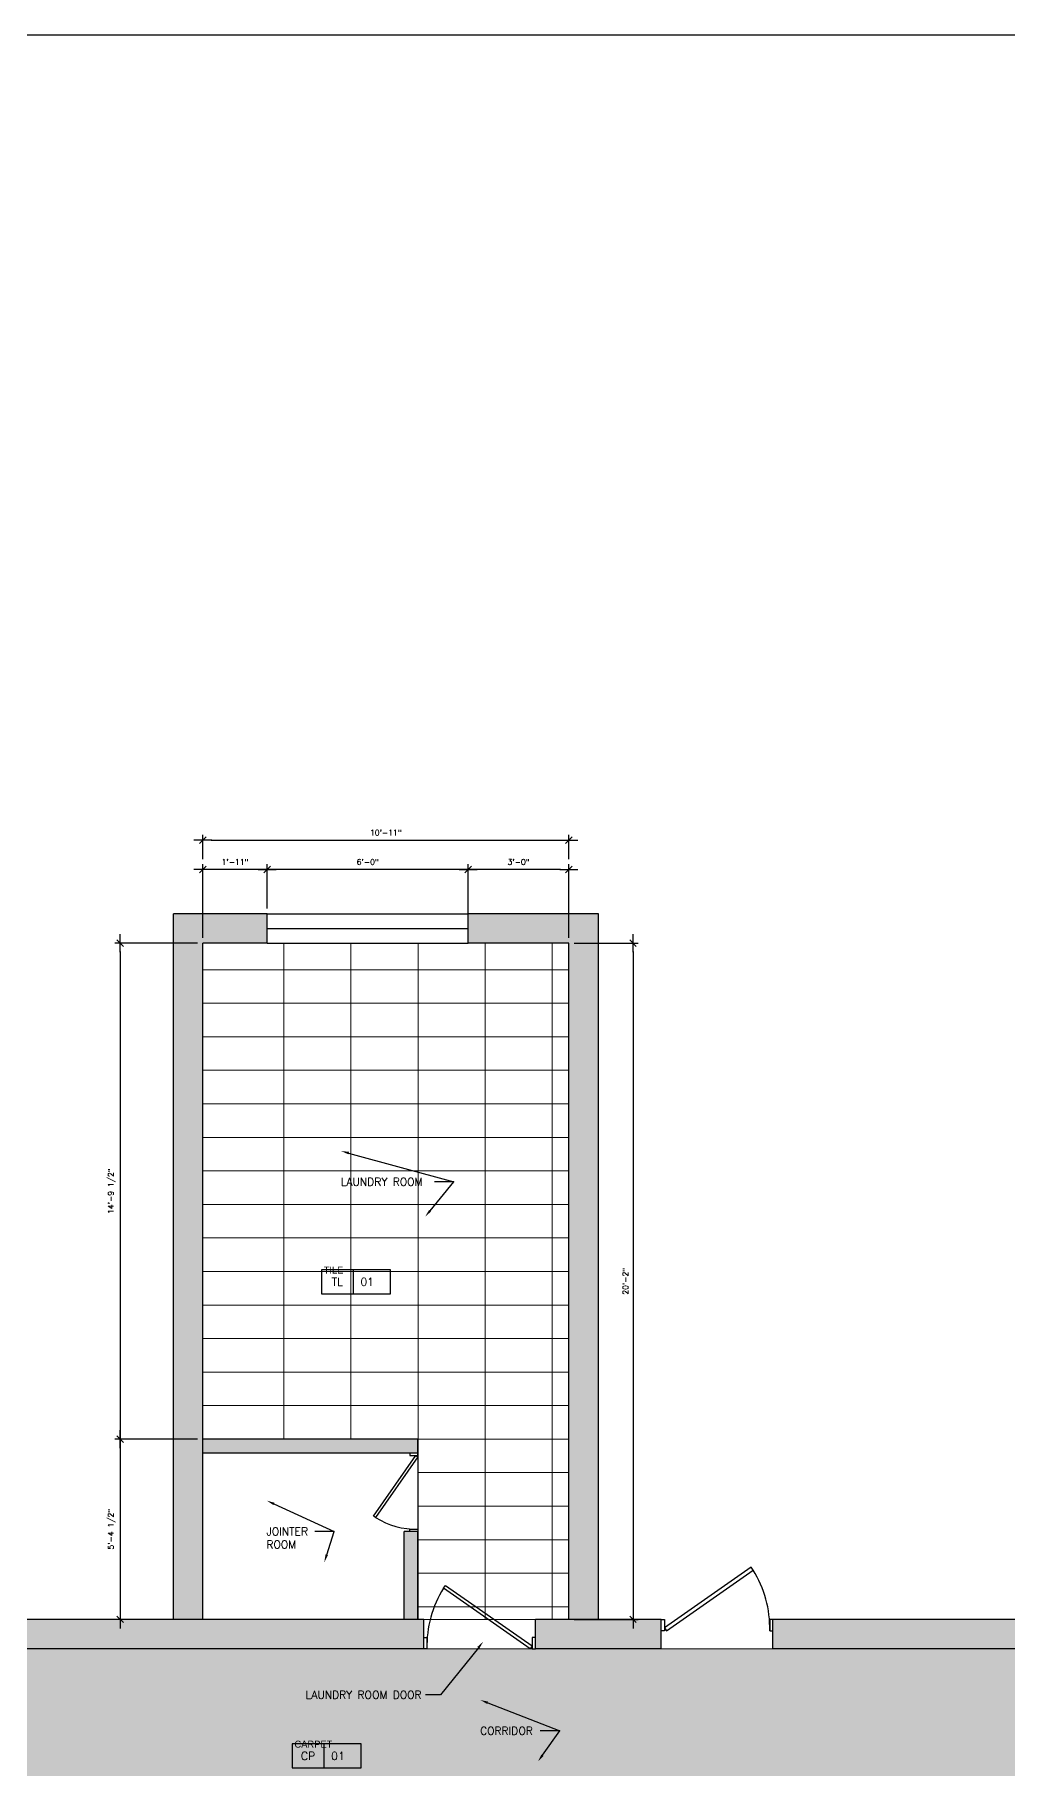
# Model space of a CAD drawing. Header units: inches. Extents: x -11160 to 9368, y -3485 to 2663.
# Drawn here: x -246 to 102, y -1865 to -1245 of the extents above; entities that cross this region are included whole.
import ezdxf
from ezdxf import colors
from ezdxf.entities.mleader import LeaderData, LeaderLine
from ezdxf.enums import TextEntityAlignment as Align
from ezdxf.math import Vec2, Vec3

# ---------------------------------------------------------------- set-up
doc = ezdxf.new("R2018")
doc.units = ezdxf.units.IN
doc.header["$MEASUREMENT"] = 0
doc.linetypes.add('CENTER', pattern=[2, 1.25, -0.25, 0.25, -0.25])
for name, color, linetype in [('A-WALL', 4, 'Continuous'), ('A-WINDOW', 1, 'Continuous'), ('SM-A-NOTE', 2, 'Continuous'), ('SM-COM-GRID', 8, 'CENTER'), ('SM-FF-IDEN', 2, 'Continuous'), ('SM-RCP-TEXT', 2, 'Continuous'), ('YP-DOOR', 1, 'Continuous')]:
    doc.layers.add(name, color=color, linetype=linetype)
doc.layers.add('D-D FLOOR', color=2, linetype='Continuous', lineweight=9)
doc.styles.add('SM-LEADER-00', font='romans.shx')
doc.styles.add('SMI-24', font='romans.shx', dxfattribs={"height": 2})
doc.styles.add('SMM-1', font='romans.shx', dxfattribs={"height": 2})
doc.dimstyles.new('SMI-24', dxfattribs={"dimscale": 24, "dimtxt": 2, "dimasz": 0.125, "dimexe": 0.078125, "dimexo": 0.078125, "dimgap": 0.0625, "dimtad": 1, "dimdec": 3, "dimrnd": 0.25, "dimzin": 3, "dimdsep": 46, "dimlunit": 4, "dimtxsty": 'SMI-24', "dimblk": 'SMI-thick', "dimcen": 0.09375, "dimclrd": 1, "dimclre": 1, "dimclrt": 2, "dimadec": 0, "dimazin": 0, "dimtfac": 0.09375, "dimtdec": 3, "dimtmove": 2, "dimatfit": 3, "dimfxl": 0.078125, "dimfrac": 2, "dimtolj": 1, "dimtzin": 3, "dimarcsym": 0})

# ---------------------------------------------------------------- blocks, each defined once
blk = doc.blocks.new('SMI-thick')
at = {"color": 0, "linetype": 'Continuous'}
blk.add_line((-1.08, 0), (1.08, 0), dxfattribs=at)
at = {"color": 4, "linetype": 'Continuous'}
blk.add_line((0.39, 0.39), (-0.39, -0.39), dxfattribs=at)
blk = doc.blocks.new('*D361')
at = {"layer": 'A-WALL', "color": 1, "lineweight": -2, "transparency": 16777216}
for p, q in [((-53.12, -1569.87), (-30.15, -1569.87)), ((-32.02, -1572.87), (-32.02, -1808.87)), ((-53.12, -1811.87), (-30.15, -1811.87))]:
    blk.add_line(p, q, dxfattribs=at)
at = {"layer": 'Defpoints', "color": 0, "transparency": 16777216}
for p in [(-55, -1569.87), (-55, -1811.87), (-32.02, -1811.87)]:
    blk.add_point(p, dxfattribs=at)
at = {"layer": 'A-WALL', "color": 1, "lineweight": -2, "transparency": 16777216, "xscale": 3, "yscale": 3, "zscale": 3}
for p, rotation in [((-32.02, -1569.87), 90), ((-32.02, -1811.87), 270)]:
    blk.add_blockref('SMI-thick', p, dxfattribs=dict(at, rotation=rotation))
at = {"layer": 'A-WALL', "color": 2, "transparency": 16777216, "insert": (-34.71, -1690.87), "char_height": 2, "attachment_point": 5, "rotation": 90, "style": 'SMI-24'}
blk.add_mtext('\\A1;20\'-2"', dxfattribs=at)
blk = doc.blocks.new('*D362')
at = {"layer": 'A-WALL', "color": 1, "lineweight": -2, "transparency": 16777216}
for p, q in [((-91, -1568), (-91, -1541.6)), ((-58, -1543.48), (-88, -1543.48)), ((-55, -1568), (-55, -1541.6))]:
    blk.add_line(p, q, dxfattribs=at)
at = {"layer": 'Defpoints', "color": 0, "transparency": 16777216}
for p in [(-91, -1543.48), (-91, -1569.87), (-55, -1569.87)]:
    blk.add_point(p, dxfattribs=at)
at = {"layer": 'A-WALL', "color": 1, "lineweight": -2, "transparency": 16777216, "xscale": 3, "yscale": 3, "zscale": 3, "rotation": 180}
blk.add_blockref('SMI-thick', (-91, -1543.48), dxfattribs=at)
at = {"layer": 'A-WALL', "color": 1, "lineweight": -2, "transparency": 16777216, "xscale": 3, "yscale": 3, "zscale": 3}
blk.add_blockref('SMI-thick', (-55, -1543.48), dxfattribs=at)
at = {"layer": 'A-WALL', "color": 2, "transparency": 16777216, "insert": (-73, -1540.79), "char_height": 2, "attachment_point": 5, "style": 'SMI-24'}
blk.add_mtext('\\A1;3\'-0"', dxfattribs=at)
blk = doc.blocks.new('*D363')
at = {"layer": 'A-WALL', "color": 1, "lineweight": -2, "transparency": 16777216}
for p, q in [((-163, -1557.44), (-163, -1541.6)), ((-94, -1543.48), (-160, -1543.48)), ((-91, -1568), (-91, -1541.6))]:
    blk.add_line(p, q, dxfattribs=at)
at = {"layer": 'Defpoints', "color": 0, "transparency": 16777216}
for p in [(-163, -1543.48), (-163, -1559.31), (-91, -1569.87)]:
    blk.add_point(p, dxfattribs=at)
at = {"layer": 'A-WALL', "color": 1, "lineweight": -2, "transparency": 16777216, "xscale": 3, "yscale": 3, "zscale": 3, "rotation": 180}
blk.add_blockref('SMI-thick', (-163, -1543.48), dxfattribs=at)
at = {"layer": 'A-WALL', "color": 1, "lineweight": -2, "transparency": 16777216, "xscale": 3, "yscale": 3, "zscale": 3}
blk.add_blockref('SMI-thick', (-91, -1543.48), dxfattribs=at)
at = {"layer": 'A-WALL', "color": 2, "transparency": 16777216, "insert": (-127, -1540.79), "char_height": 2, "attachment_point": 5, "style": 'SMI-24'}
blk.add_mtext('\\A1;6\'-0"', dxfattribs=at)
blk = doc.blocks.new('*D364')
at = {"layer": 'A-WALL', "color": 1, "lineweight": -2, "transparency": 16777216}
for p, q in [((-186, -1568), (-186, -1541.6)), ((-166, -1543.48), (-183, -1543.48)), ((-163, -1557.44), (-163, -1541.6))]:
    blk.add_line(p, q, dxfattribs=at)
at = {"layer": 'Defpoints', "color": 0, "transparency": 16777216}
for p in [(-186, -1543.48), (-163, -1559.31), (-186, -1569.87)]:
    blk.add_point(p, dxfattribs=at)
at = {"layer": 'A-WALL', "color": 1, "lineweight": -2, "transparency": 16777216, "xscale": 3, "yscale": 3, "zscale": 3, "rotation": 180}
blk.add_blockref('SMI-thick', (-186, -1543.48), dxfattribs=at)
at = {"layer": 'A-WALL', "color": 1, "lineweight": -2, "transparency": 16777216, "xscale": 3, "yscale": 3, "zscale": 3}
blk.add_blockref('SMI-thick', (-163, -1543.48), dxfattribs=at)
at = {"layer": 'A-WALL', "color": 2, "transparency": 16777216, "insert": (-174.5, -1540.79), "char_height": 2, "attachment_point": 5, "style": 'SMI-24'}
blk.add_mtext('\\A1;1\'-11"', dxfattribs=at)
blk = doc.blocks.new('*D365')
at = {"layer": 'A-WALL', "color": 1, "lineweight": -2, "transparency": 16777216}
for p, q in [((-186, -1539.73), (-186, -1531.11)), ((-55, -1539.73), (-55, -1531.11)), ((-183, -1532.98), (-58, -1532.98))]:
    blk.add_line(p, q, dxfattribs=at)
at = {"layer": 'Defpoints', "color": 0, "transparency": 16777216}
for p in [(-55, -1532.98), (-186, -1541.6), (-55, -1541.6)]:
    blk.add_point(p, dxfattribs=at)
at = {"layer": 'A-WALL', "color": 1, "lineweight": -2, "transparency": 16777216, "xscale": 3, "yscale": 3, "zscale": 3, "rotation": 180}
blk.add_blockref('SMI-thick', (-186, -1532.98), dxfattribs=at)
at = {"layer": 'A-WALL', "color": 1, "lineweight": -2, "transparency": 16777216, "xscale": 3, "yscale": 3, "zscale": 3}
blk.add_blockref('SMI-thick', (-55, -1532.98), dxfattribs=at)
at = {"layer": 'A-WALL', "color": 2, "transparency": 16777216, "insert": (-120.5, -1530.29), "char_height": 2, "attachment_point": 5, "style": 'SMI-24'}
blk.add_mtext('\\A1;10\'-11"', dxfattribs=at)
blk = doc.blocks.new('*D366')
at = {"layer": 'A-WALL', "color": 1, "lineweight": -2, "transparency": 16777216}
for p, q in [((-187.87, -1569.87), (-217.46, -1569.87)), ((-215.59, -1572.87), (-215.59, -1744.37)), ((-187.87, -1747.37), (-217.46, -1747.37))]:
    blk.add_line(p, q, dxfattribs=at)
at = {"layer": 'Defpoints', "color": 0, "transparency": 16777216}
for p in [(-186, -1569.87), (-215.59, -1747.37), (-186, -1747.37)]:
    blk.add_point(p, dxfattribs=at)
at = {"layer": 'A-WALL', "color": 1, "lineweight": -2, "transparency": 16777216, "xscale": 3, "yscale": 3, "zscale": 3}
for p, rotation in [((-215.59, -1569.87), 90), ((-215.59, -1747.37), 270)]:
    blk.add_blockref('SMI-thick', p, dxfattribs=dict(at, rotation=rotation))
at = {"layer": 'A-WALL', "color": 2, "transparency": 16777216, "insert": (-218.61, -1658.62), "char_height": 2, "attachment_point": 5, "rotation": 90, "style": 'SMI-24'}
blk.add_mtext('\\A1;14\'-9 1/2"', dxfattribs=at)
blk = doc.blocks.new('*D367')
at = {"layer": 'A-WALL', "color": 1, "lineweight": -2, "transparency": 16777216}
for p, q in [((-187.87, -1747.37), (-217.46, -1747.37)), ((-215.59, -1750.37), (-215.59, -1808.87)), ((-198.44, -1811.87), (-217.46, -1811.87))]:
    blk.add_line(p, q, dxfattribs=at)
at = {"layer": 'Defpoints', "color": 0, "transparency": 16777216}
for p in [(-186, -1747.37), (-215.59, -1811.87), (-196.56, -1811.87)]:
    blk.add_point(p, dxfattribs=at)
at = {"layer": 'A-WALL', "color": 1, "lineweight": -2, "transparency": 16777216, "xscale": 3, "yscale": 3, "zscale": 3}
for p, rotation in [((-215.59, -1747.37), 90), ((-215.59, -1811.87), 270)]:
    blk.add_blockref('SMI-thick', p, dxfattribs=dict(at, rotation=rotation))
at = {"layer": 'A-WALL', "color": 2, "transparency": 16777216, "insert": (-218.61, -1779.62), "char_height": 2, "attachment_point": 5, "rotation": 90, "style": 'SMI-24'}
blk.add_mtext('\\A1;5\'-4 1/2"', dxfattribs=at)
blk = doc.blocks.new('*U374')
at = {"color": 1}
blk.add_line((7.93, 3.02), (7.93, -2.98), dxfattribs=at)
at = {"color": 0}
blk.add_lwpolyline([(0, -2.98), (17.23, -2.98), (17.23, 3.02), (0, 3.02)], close=True, dxfattribs=at)
at = {"color": 2, "lineweight": 30, "flags": 104}
blk.add_attdef('NAME', text='', height=2, dxfattribs=at).set_placement((0.57, 3.83), align=Align.BOTTOM_LEFT)
at = {"color": 2, "style": 'SMM-1'}
blk.add_attdef('TYP', text='', height=2, dxfattribs=at).set_placement((3.96, 0.02), align=Align.MIDDLE_CENTER)
blk.add_attdef('XXX', text='', height=2, dxfattribs=at).set_placement((9.73, 0.02), align=Align.MIDDLE_LEFT)
blk = doc.blocks.new('*U325')
at = {"color": 1}
blk.add_line((7.93, 3.02), (7.93, -2.98), dxfattribs=at)
at = {"color": 0}
blk.add_lwpolyline([(0, -2.98), (17.23, -2.98), (17.23, 3.02), (0, 3.02)], close=True, dxfattribs=at)
at = {"color": 2, "lineweight": 30, "flags": 104}
blk.add_attdef('NAME', text='', height=2, dxfattribs=at).set_placement((0.57, 3.83), align=Align.BOTTOM_LEFT)
at = {"color": 2, "style": 'SMM-1'}
blk.add_attdef('TYP', text='', height=2, dxfattribs=at).set_placement((3.96, 0.02), align=Align.MIDDLE_CENTER)
blk.add_attdef('XXX', text='', height=2, dxfattribs=at).set_placement((9.73, 0.02), align=Align.MIDDLE_LEFT)

msp = doc.modelspace()

# ---------------------------------------------------------------- hatches: boundary and pattern name
at = {"layer": 'D-D FLOOR'}
h = msp.add_hatch(dxfattribs=at)
h.set_pattern_fill('ANSI31', color=256, scale=192, angle=45)
h.set_pattern_definition([(90, (-109, -1747.543), (-24, 0), [])])
h.paths.add_polyline_path([(-108.99981, -1747.37117), (-108.99981, -1811.87117), (-54.89333, -1811.87117), (-55.08785, -1569.87117), (-102.0781, -1569.87117), (-101.99006, -1569.7959), (-180.49981, -1569.94645), (-180.42171, -1747.37117)])
h = msp.add_hatch(dxfattribs=at)
h.set_pattern_fill('ANSI31', color=256, scale=96, angle=315)
h.set_pattern_definition([(0, (-109, -1747.371), (3e-15, 12), [])])
h.paths.add_polyline_path([(-185.99981, -1569.87117), (-54.99981, -1569.87117), (-54.99981, -1811.87117), (-108.99981, -1811.87117), (-108.99981, -1747.37117), (-185.99981, -1747.37117)])
h = msp.add_hatch(dxfattribs=at)
h.set_pattern_fill('GEOL4', color=8, scale=20, pattern_type=2)
h.set_pattern_definition([(0, (0, 2), (10, 4), [8, -12]), (90, (2, 0), (-10, 4), [2, -8, 2, -4]), (90, (6, 2), (-10, 4), [2, -4, 2, -8]), (90, (0.6, 1.1), (-2.5, 10), [0, -1.8, 0, -2.2, 0, -2]), (90, (1.8, 0.9), (-2.5, 10), [0, -1.8, 0, -1.8, 0, -2.4])])
h.paths.add_polyline_path([(509.06126, -1822.43224), (-663.93873, -1822.43224), (-663.93873, -1881.43224), (509.06126, -1881.43224)])
at = {"layer": 'SM-COM-GRID'}
h = msp.add_hatch(dxfattribs=at)
h.set_pattern_fill('ANSI31', color=256)
h.paths.add_polyline_path([(521.74662, -1653.87117), (596.74662, -1653.87117), (596.74662, -1643.3101), (511.18555, -1643.3101), (511.18555, -1811.87117), (463.06126, -1811.87117), (463.06126, -1815.97374), (463.06126, -1822.43224), (509.06126, -1822.43224), (521.74662, -1822.43224)])
h.paths.add_polyline_path([(701.58013, -1643.3101), (636.74662, -1643.3101), (636.74662, -1647.41268), (636.74662, -1653.87117), (701.58013, -1653.87117)])
h.paths.add_polyline_path([(752.59653, -1643.3101), (701.58013, -1643.3101), (701.58013, -1653.87117), (752.59653, -1653.87117)])
h.paths.add_polyline_path([(815.24662, -1631.87117), (775.24662, -1631.87117), (775.24662, -1621.08522), (764.74662, -1621.08522), (764.74662, -1643.3101), (752.59653, -1643.3101), (752.59653, -1653.87117), (761.74662, -1653.87117), (761.74662, -1655.87117), (775.24662, -1655.87117), (775.24662, -1653.87117), (815.24662, -1653.87117)])
h.paths.add_polyline_path([(799.24662, -1758.87117), (761.74662, -1758.87117), (761.74662, -1761.93399), (788.74662, -1761.93399), (788.74662, -1811.87117), (701.4761, -1811.87117), (701.4761, -1812.41768), (680.01714, -1812.41768), (680.01714, -1811.87117), (616.74662, -1811.87117), (616.74662, -1857.43224), (627.30769, -1857.43224), (627.30769, -1822.43224), (799.24662, -1822.43224)])
h.paths.add_polyline_path([(627.30769, -1897.43224), (623.20512, -1897.43224), (616.74662, -1897.43224), (616.74662, -2001.43224), (616.74662, -2137.61759), (627.30769, -2137.61759)])
h.paths.add_polyline_path([(569.24662, -1881.43224), (521.74662, -1881.43224), (521.74662, -1886.43224), (564.24662, -1886.43224), (564.24662, -1897.93224), (569.24662, -1897.93224)])
h.paths.add_polyline_path([(569.24662, -1925.43224), (566.4261, -1925.43224), (564.24662, -1925.43224), (564.24662, -1983.8768), (569.24662, -1980.88755)])
h.paths.add_polyline_path([(569.24662, -1980.88755), (564.24662, -1983.8768), (564.24662, -2001.43224), (569.24662, -2001.43224)])
h.paths.add_polyline_path([(423.06126, -1811.87117), (18.06126, -1811.87117), (18.06126, -1815.97374), (18.06126, -1822.43224), (423.06126, -1822.43224)])
h.paths.add_polyline_path([(-21.93874, -1811.87117), (-66.93874, -1811.87117), (-66.93874, -1822.43224), (-21.93874, -1822.43224)])
h.paths.add_polyline_path([(-185.99981, -1569.87117), (-162.99981, -1569.87117), (-162.99981, -1559.3101), (-196.56087, -1559.3101), (-196.56087, -1811.87117), (-185.99981, -1811.87117)])
h.paths.add_polyline_path([(-108.99981, -1747.37117), (-185.99981, -1747.37117), (-185.99981, -1752.37117), (-108.99981, -1752.37117)])
h.paths.add_polyline_path([(-108.99981, -1780.37117), (-111.87161, -1780.37117), (-113.99981, -1780.37117), (-113.99981, -1811.87117), (-108.99981, -1811.87117)])
h.paths.add_polyline_path([(-44.43874, -1559.3101), (-90.99981, -1559.3101), (-90.99981, -1569.87117), (-54.99981, -1569.87117), (-54.99981, -1811.87117), (-44.43874, -1811.87117)])
h.paths.add_polyline_path([(-106.93874, -1811.87117), (-518.93874, -1811.87117), (-518.93874, -1815.97374), (-518.93874, -1822.43224), (-106.93874, -1822.43224), (-106.93874, -1818.32967)])
h.paths.add_polyline_path([(-141.93873, -1887.89074), (-141.93873, -1881.43224), (-591.93873, -1881.43224), (-591.93873, -1891.99331), (-141.93873, -1891.99331)])
h.paths.add_polyline_path([(69.06127, -1887.89074), (69.06127, -1881.43224), (-101.93873, -1881.43224), (-101.93873, -1891.99331), (69.06127, -1891.99331)])
h.paths.add_polyline_path([(189.06127, -1887.89074), (189.06127, -1881.43224), (109.06127, -1881.43224), (109.06127, -1891.99331), (189.06127, -1891.99331)])
h.paths.add_polyline_path([(521.74662, -1881.43224), (513.24662, -1881.43224), (229.06127, -1881.43224), (229.06127, -1891.99331), (511.18555, -1891.99331), (511.18555, -2137.61759), (521.74662, -2137.61759), (521.74662, -2133.43224)])

# ---------------------------------------------------------------- linework, layer by layer
at = {"layer": 'A-WALL'}
for p, q in [((-196.56087, -1811.87117), (-196.56087, -1559.3101)), ((-162.99981, -1559.3101), (-196.56087, -1559.3101)), ((-162.99981, -1569.87117), (-162.99981, -1559.3101)), ((-90.99981, -1569.87117), (-90.99981, -1559.3101)), ((-44.43874, -1559.3101), (-90.99981, -1559.3101)), ((-44.43874, -1811.87117), (-44.43874, -1559.3101)), ((-185.99981, -1811.87117), (-185.99981, -1569.87117)), ((-162.99981, -1569.87117), (-185.99981, -1569.87117)), ((-54.99981, -1569.87117), (-90.99981, -1569.87117)), ((-54.99981, -1811.87117), (-54.99981, -1569.87117)), ((-108.99981, -1747.37117), (-185.99981, -1747.37117)), ((-108.99981, -1752.37117), (-108.99981, -1747.37117)), ((-108.99981, -1752.37117), (-185.99981, -1752.37117)), ((-108.99981, -1780.37117), (-113.99981, -1780.37117)), ((-113.99981, -1811.87117), (-113.99981, -1780.37117)), ((-108.99981, -1811.87117), (-108.99981, -1780.37117)), ((-106.93874, -1811.87117), (-518.93874, -1811.87117)), ((-106.93874, -1822.43224), (-106.93874, -1811.87117)), ((-21.93874, -1811.87117), (-66.93874, -1811.87117)), ((-66.93874, -1822.43224), (-66.93874, -1811.87117)), ((-21.93874, -1822.43224), (-21.93874, -1811.87117)), ((423.06126, -1811.87117), (18.06126, -1811.87117)), ((18.06126, -1822.43224), (18.06126, -1811.87117)), ((-106.93874, -1822.43224), (-518.93874, -1822.43224)), ((-21.93874, -1822.43224), (-66.93874, -1822.43224)), ((423.06126, -1822.43224), (18.06126, -1822.43224))]:
    msp.add_line(p, q, dxfattribs=at)
at = {"layer": 'A-WALL', "color": 8}
for centre, radius, start, end in [((-109.72176, -1752.32308), 27.24369, 237.87178045, 271.51850923), ((-22.00744, -1814.94238), 38.91955, 358.48149077, 32.12821955), ((-66.87003, -1821.40088), 38.91955, 147.87178045, 181.51850923)]:
    msp.add_arc(centre, radius, start, end, dxfattribs=at)
at = {"layer": 'A-WINDOW', "color": 3}
for points in [[(-111.87161, -1753.18515), (-108.99981, -1753.18515), (-108.99981, -1752.37117), (-111.87161, -1752.37117)], [(-111.87161, -1779.5572), (-108.99981, -1779.5572), (-108.99981, -1780.37117), (-111.87161, -1780.37117)], [(-20.77591, -1811.87117), (-20.77591, -1815.97374), (-21.93874, -1815.97374), (-21.93874, -1811.87117)], [(16.89844, -1811.87117), (16.89844, -1815.97374), (18.06126, -1815.97374), (18.06126, -1811.87117)], [(-105.77591, -1818.32967), (-105.77591, -1822.43224), (-106.93874, -1822.43224), (-106.93874, -1818.32967)], [(-68.10156, -1818.32967), (-68.10156, -1822.43224), (-66.93874, -1822.43224), (-66.93874, -1818.32967)]]:
    msp.add_lwpolyline(points, close=True, dxfattribs=at)
at = {"layer": 'D-D FLOOR'}
msp.add_lwpolyline([(-185.99981, -1569.87117), (-54.99981, -1569.87117), (-54.99981, -1811.87117), (-108.99981, -1811.87117), (-108.99981, -1747.37117), (-185.99981, -1747.37117), (-185.99981, -1569.87117)], dxfattribs=at)
msp.add_lwpolyline([(509.06126, -1822.43224), (-663.93873, -1822.43224), (-663.93873, -1881.43224), (509.06126, -1881.43224)], close=True, dxfattribs=at)
at = {"layer": 'Defpoints', "color": 6}
msp.add_lwpolyline([(-1452.05082, -1244.69319), (1001.30141, -1244.69319), (1001.30141, -2238.22761), (-1452.05082, -2238.22761)], close=True, dxfattribs=at)
at = {"layer": 'YP-DOOR'}
for p, q in [((-162.99981, -1559.3101), (-90.99981, -1559.3101)), ((-162.99981, -1564.59064), (-90.99981, -1564.59064)), ((-162.99981, -1569.87117), (-90.99981, -1569.87117))]:
    msp.add_line(p, q, dxfattribs=at)
for points in [[(-109.72619, -1753.18515), (-108.99981, -1753.67407), (-124.21038, -1775.39467), (-124.91204, -1774.93263)], [(-20.77591, -1814.93605), (-20.07746, -1815.97374), (10.95197, -1794.24435), (10.29192, -1793.24199)], [(-68.10156, -1821.39455), (-68.80002, -1822.43224), (-99.82944, -1800.70285), (-99.1694, -1799.70049)]]:
    msp.add_lwpolyline(points, close=True, dxfattribs=at)

# ---------------------------------------------------------------- block references
at = {"layer": 'SM-FF-IDEN', "color": 1}
ref = msp.add_blockref('*U374', (-143.55838, -1691.0959), dxfattribs=dict(at, xscale=1.432204072396283, yscale=1.432204072396283, zscale=1.432204072396283))
ref.add_attrib('TYP', 'TL', dxfattribs={"layer": 'SM-A-NOTE', "height": 2.864408, "style": 'SMM-1'}).set_placement((-137.88001, -1691.06647), align=Align.MIDDLE_CENTER)
ref.add_attrib('XXX', '01', dxfattribs={"layer": 'SM-A-NOTE', "height": 2.864408, "style": 'SMM-1'}).set_placement((-129.61961, -1691.06647), align=Align.MIDDLE_LEFT)
lines = msp.add_mtext('TILE', dxfattribs={"layer": '0', "color": 2, "insert": (-142.7451, -1685.61678), "char_height": 2.5, "attachment_point": 1})
ref.add_attrib('NAME', '', (-142.7451, -1685.61678), dxfattribs={"flags": 104}).embed_mtext(lines)
ref = msp.add_blockref('*U325', (-154.01328, -1860.77912), dxfattribs=dict(at, xscale=1.432204072396283, yscale=1.432204072396283, zscale=1.432204072396283))
ref.add_attrib('TYP', 'CP', dxfattribs={"layer": 'SM-A-NOTE', "height": 2.864408, "style": 'SMM-1'}).set_placement((-148.33491, -1860.7497), align=Align.MIDDLE_CENTER)
ref.add_attrib('XXX', '01', dxfattribs={"layer": 'SM-A-NOTE', "height": 2.864408, "style": 'SMM-1'}).set_placement((-140.07451, -1860.7497), align=Align.MIDDLE_LEFT)
lines = msp.add_mtext('CARPET', dxfattribs={"layer": '0', "color": 2, "insert": (-153.2, -1855.3), "char_height": 2.5, "attachment_point": 1})
ref.add_attrib('NAME', '', (-153.2, -1855.3), dxfattribs={"flags": 104}).embed_mtext(lines)

# ---------------------------------------------------------------- dimensions: what is measured, and where the dimension line sits
at = {"layer": 'A-WALL'}
for base, p1, p2, picture, middle in [((-54.99981, -1532.98253), (-185.99981, -1541.60111), (-54.99981, -1541.60111), '*D365', (-120.49981, -1530.29206)), ((-185.99981, -1543.47611), (-162.99981, -1559.3101), (-185.99981, -1569.87117), '*D364', (-174.49981, -1540.78563)), ((-162.99981, -1543.47611), (-90.99981, -1569.87117), (-162.99981, -1559.3101), '*D363', (-126.99981, -1540.78563)), ((-90.99981, -1543.47611), (-54.99981, -1569.87117), (-90.99981, -1569.87117), '*D362', (-72.99981, -1540.78563))]:
    dim = msp.add_linear_dim(base=base, p1=p1, p2=p2, dimstyle='SMI-24', dxfattribs=at)
    dim.commit()
    dim.dimension.update_dxf_attribs({"geometry": picture, "text_midpoint": middle})
for base, p1, p2, picture, middle in [((-215.58754, -1747.37117), (-185.99981, -1569.87117), (-185.99981, -1747.37117), '*D366', (-218.61135, -1658.62117)), ((-32.02267, -1811.87117), (-54.99981, -1569.87117), (-54.99981, -1811.87117), '*D361', (-34.71314, -1690.87117)), ((-215.58754, -1811.87117), (-185.99981, -1747.37117), (-196.56087, -1811.87117), '*D367', (-218.61135, -1779.62117))]:
    dim = msp.add_linear_dim(base=base, p1=p1, p2=p2, angle=90, dimstyle='SMI-24', dxfattribs=at)
    dim.commit()
    dim.dimension.update_dxf_attribs({"geometry": picture, "text_midpoint": middle})

# ---------------------------------------------------------------- leaders
at = {"layer": 'SM-RCP-TEXT'}
ml = msp.add_multileader_mtext('Standard', dxfattribs=at)
ml.set_content('ENTRANCE TO OWNER\\PSUITE ', color=256, style='SM-LEADER-00')
ml.set_leader_properties(color=1)
ml.build(insert=Vec2(0, 0))
ml.multileader.update_dxf_attribs({"dogleg_length": 3, "arrow_head_size": 2.8, "scale": 50})
ctx = ml.context
ctx.base_point, ctx.scale, ctx.char_height, ctx.arrow_head_size, ctx.landing_gap_size, ctx.plane_origin = Vec3(551.55533, -1617.12598), 50, 2.8, 2.8, 1.4, Vec3(644.28479, -1599.27798)
ctx.text_align_type = 2
notes = []
notes.append((ctx, [(0, (1, 1, 0), (604.89996, -1617.12598), (-1, 0), 5.34463, [(0, [(618.56654, -1632.97874)], 0, [])])]))
ctx.mtext.insert, ctx.mtext.width, ctx.mtext.alignment, ctx.mtext.flow_direction = Vec3(598.15533, -1615.72598), 57.3412941, 3, 5
ml = msp.add_multileader_mtext('Standard', dxfattribs=at)
ml.set_content('LAUNDRY ROOM', color=256, style='SM-LEADER-00')
ml.set_leader_properties(color=1)
ml.build(insert=Vec2(0, 0))
ml.multileader.update_dxf_attribs({"dogleg_length": 3, "arrow_head_size": 2.8, "scale": 50})
ctx = ml.context
ctx.base_point, ctx.scale, ctx.char_height, ctx.arrow_head_size, ctx.landing_gap_size, ctx.plane_origin = Vec3(-138.03014, -1655.28116), 50, 2.8, 2.8, 1.4, Vec3(-170.20151, -1637.43316)
notes.append((ctx, [(1, (1, 1, 0), (-96.12355, -1655.28116), (-1, 0), 6.97325, [(0, [(-136.52037, -1644.2417)], 0, []), (1, [(-106.43618, -1667.76037)], 0, [])])]))
ctx.mtext.insert, ctx.mtext.rotation, ctx.mtext.width, ctx.mtext.flow_direction = Vec3(-136.63014, -1653.88116), 6.283185307, 57.3412941, 5
ml = msp.add_multileader_mtext('Standard', dxfattribs=at)
ml.set_content('CORRIDOR', color=256, style='SM-LEADER-00')
ml.set_leader_properties(color=1)
ml.build(insert=Vec2(0, 0))
ml.multileader.update_dxf_attribs({"dogleg_length": 3, "arrow_head_size": 2.8, "scale": 50})
ctx = ml.context
ctx.base_point, ctx.scale, ctx.char_height, ctx.arrow_head_size, ctx.landing_gap_size, ctx.plane_origin = Vec3(-2797.76495, -1749.4454), 50, 2.8, 2.8, 1.4, Vec3(-2829.93633, -1731.5974)
notes.append((ctx, [(1, (1, 1, 0), (-2767.85837, -1749.4454), (-1, 0), 6.97325, [(0, [(-2796.25518, -1738.40594)], 0, []), (1, [(-2775.65415, -1760.44996)], 0, [])])]))
ctx.mtext.insert, ctx.mtext.rotation, ctx.mtext.width, ctx.mtext.flow_direction = Vec3(-2796.36495, -1748.0454), 6.283185307, 57.3412941, 5
ml = msp.add_multileader_mtext('Standard', dxfattribs=at)
ml.set_content('JOINTER \\PROOM', color=256, style='SM-LEADER-00')
ml.set_leader_properties(color=1)
ml.build(insert=Vec2(0, 0))
ml.multileader.update_dxf_attribs({"dogleg_length": 3, "arrow_head_size": 2.8, "scale": 50})
ctx = ml.context
ctx.base_point, ctx.scale, ctx.char_height, ctx.arrow_head_size, ctx.landing_gap_size, ctx.plane_origin = Vec3(-164.63202, -1780.41996), 50, 2.8, 2.8, 1.4, Vec3(-196.8034, -1762.57196)
notes.append((ctx, [(1, (1, 1, 0), (-138.9921, -1780.41996), (-1, 0), 6.97325, [(0, [(-163.12225, -1769.3805)], 0, []), (1, [(-142.52122, -1791.42452)], 0, [])])]))
ctx.mtext.insert, ctx.mtext.rotation, ctx.mtext.width, ctx.mtext.flow_direction = Vec3(-163.23202, -1779.01996), 6.283185307, 57.3412941, 5
ml = msp.add_multileader_mtext('Standard', dxfattribs=at)
ml.set_content('LAUNDRY ROOM DOOR', color=256, style='SM-LEADER-00')
ml.set_leader_properties(color=1)
ml.build(insert=Vec2(0, 0))
ml.multileader.update_dxf_attribs({"dogleg_length": 3, "arrow_head_size": 2.8, "scale": 50})
ctx = ml.context
ctx.base_point, ctx.scale, ctx.char_height, ctx.arrow_head_size, ctx.landing_gap_size, ctx.plane_origin = Vec3(-155.62903, -1838.87435), 50, 2.8, 2.8, 1.4, Vec3(118.87899, -1821.02635)
ctx.text_align_type = 2
notes.append((ctx, [(0, (1, 1, 0), (-100.95106, -1838.87435), (-1, 0), 5.34463, [(0, [(-85.63644, -1819.8421)], 0, [])])]))
ctx.mtext.insert, ctx.mtext.width, ctx.mtext.alignment, ctx.mtext.flow_direction = Vec3(-107.69569, -1837.47435), 57.3412941, 3, 5
ml = msp.add_multileader_mtext('Standard', dxfattribs=at)
ml.set_content('CORRIDOR', color=256, style='SM-LEADER-00')
ml.set_leader_properties(color=1)
ml.build(insert=Vec2(0, 0))
ml.multileader.update_dxf_attribs({"dogleg_length": 3, "arrow_head_size": 2.8, "scale": 50})
ctx = ml.context
ctx.base_point, ctx.scale, ctx.char_height, ctx.arrow_head_size, ctx.landing_gap_size, ctx.plane_origin = Vec3(-88.15794, -1851.77302), 50, 2.8, 2.8, 1.4, Vec3(-120.32932, -1833.92502)
notes.append((ctx, [(1, (1, 1, 0), (-58.25135, -1851.77302), (-1, 0), 6.97325, [(0, [(-86.64817, -1840.73355)], 0, []), (1, [(-66.04713, -1862.77758)], 0, [])])]))
ctx.mtext.insert, ctx.mtext.rotation, ctx.mtext.width, ctx.mtext.flow_direction = Vec3(-86.75794, -1850.37302), 6.283185307, 57.3412941, 5
for ctx, leaders in notes:
    for number, flags, end, landing, length, lines in leaders:
        leader = LeaderData()
        leader.index, (leader.has_last_leader_line, leader.has_dogleg_vector, leader.attachment_direction) = number, flags
        leader.last_leader_point, leader.dogleg_vector, leader.dogleg_length = Vec3(end), Vec3(landing), length
        for number, points, colour, breaks in lines:
            line = LeaderLine()
            line.index, line.vertices, line.color, line.breaks = number, Vec3.list(points), colors.encode_raw_color(colour), breaks
            leader.lines.append(line)
        ctx.leaders.append(leader)

doc.saveas('drawing.dxf')
